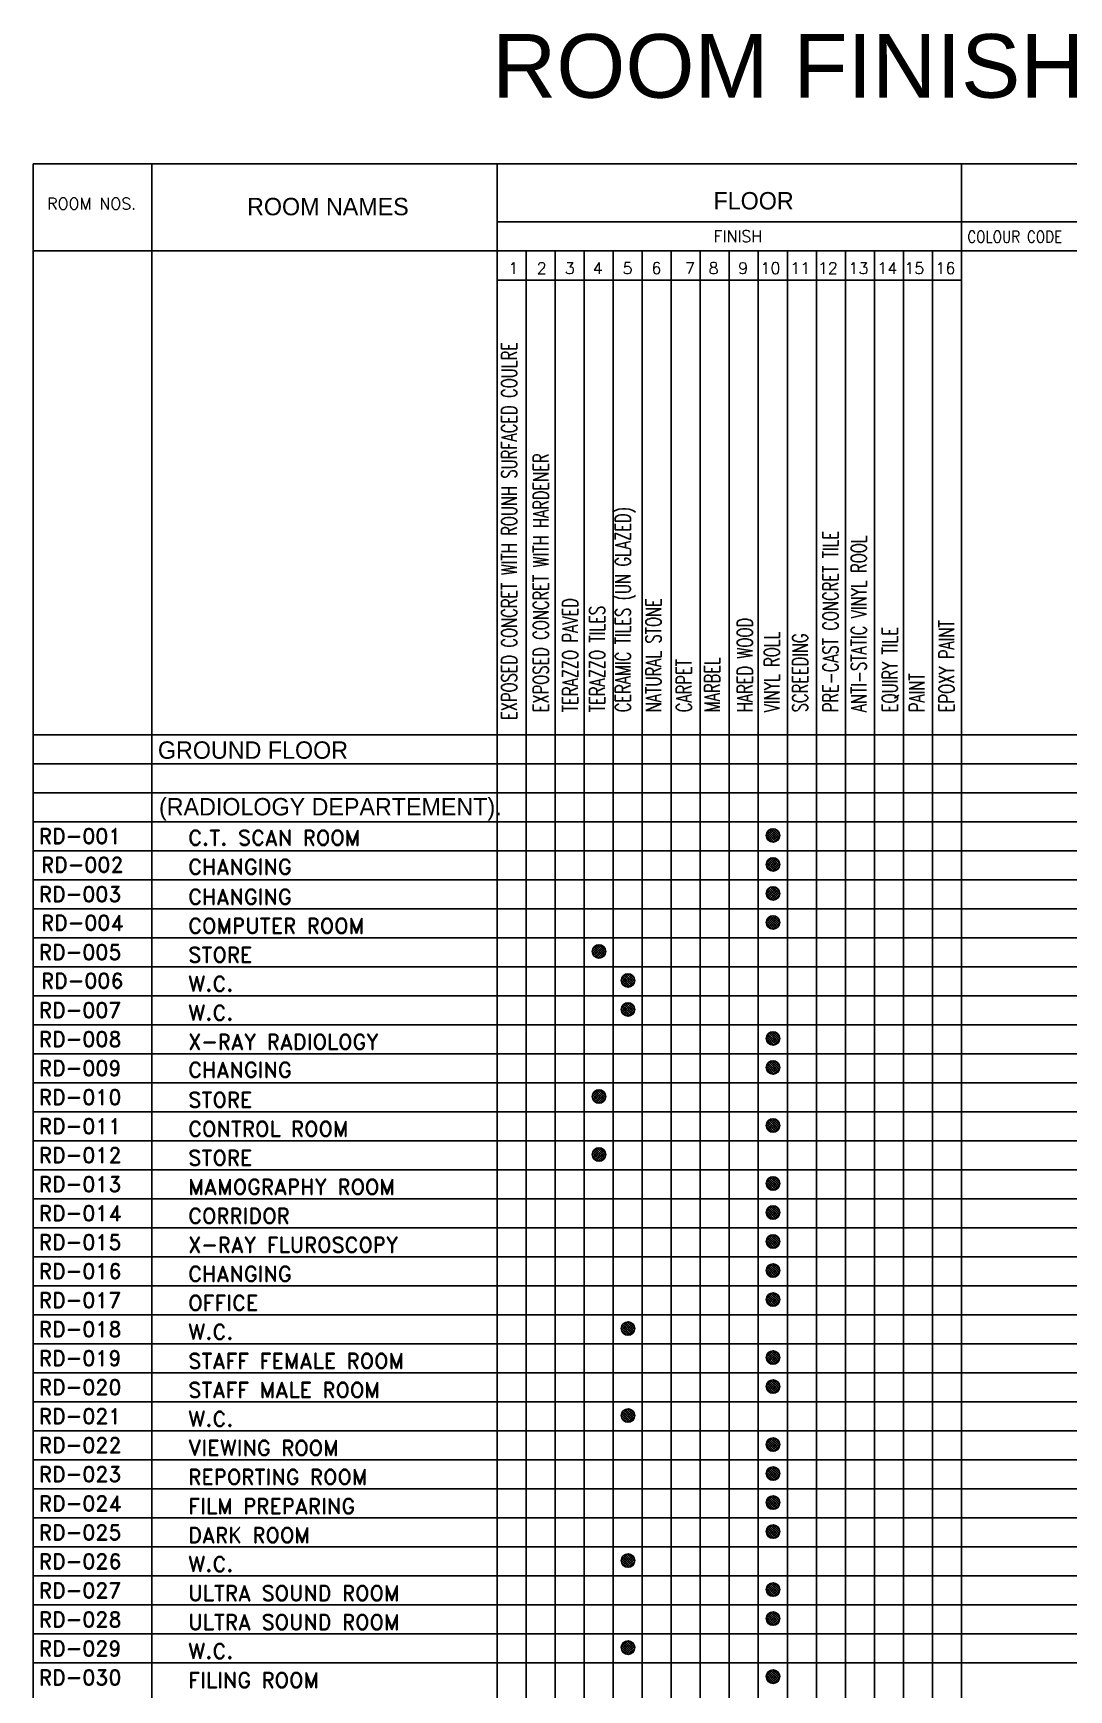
# Model space of a CAD drawing. Extents: x 290399 to 378179, y -92748 to -27662.
# Drawn here: x 290399 to 310751, y -60217 to -27662 of the extents above; entities that cross this region are included whole.
import ezdxf

# ---------------------------------------------------------------- set-up
doc = ezdxf.new("R2010")
doc.units = 0
doc.layers.get('0').update_dxf_attribs({"color": 4, "linetype": 'CONTINUOUS'})
doc.layers.add('TEXT', color=2, linetype='CONTINUOUS')
doc.styles.add('EBORD2', font='romand.shx')
doc.styles.add('STYLE1', font='')
doc.styles.add('STYLE2', font='swissek.ttf')
doc.styles.get('STYLE1').set_extended_font_data('Andalus')

msp = doc.modelspace()

# ---------------------------------------------------------------- linework, layer by layer
at = {"color": 2}
for p, q in [((290399, -30233), (290399, -92748)), ((290399, -30233), (378179, -30233)), ((292734, -30233), (292734, -92748)), ((299519, -30233), (299519, -41448)), ((308639, -30233), (308639, -41448)), ((299519, -31373), (378179, -31373)), ((290399, -31943), (378179, -31943)), ((299519, -31943), (299519, -92748)), ((308639, -31943), (308639, -92748)), ((299519, -32513), (308639, -32513)), ((304806, -43422), (304933, -43295)), ((305070, -43434), (304932, -43295)), ((304918, -43558), (304807, -43447)), ((304963, -43557), (304808, -43402)), ((304811, -43463), (304974, -43300)), ((304998, -43546), (304820, -43368)), ((304825, -43496), (305006, -43314)), ((304828, -43354), (304865, -43317)), ((305025, -43527), (304838, -43340)), ((304845, -43521), (305032, -43334)), ((305047, -43503), (304863, -43319)), ((304871, -43541), (305052, -43360)), ((305063, -43472), (304893, -43303)), ((304903, -43555), (305066, -43393)), ((304945, -43560), (305070, -43434)), ((305061, -43379), (304987, -43304)), ((305017, -43534), (305045, -43506)), ((304808, -43973), (304914, -43867)), ((304808, -44019), (304960, -43867)), ((304819, -44054), (304995, -43878)), ((305009, -44109), (304826, -43927)), ((304837, -44082), (305023, -43896)), ((305034, -44089), (304847, -43902)), ((304861, -44105), (305045, -43920)), ((305054, -44062), (304873, -43882)), ((305067, -44029), (304906, -43869)), ((305070, -43987), (304949, -43866)), ((304937, -44130), (304806, -43999)), ((304977, -44124), (304812, -43959)), ((304874, -44113), (304822, -44061)), ((304890, -44121), (305062, -43950)), ((304928, -44129), (305070, -43987)), ((304981, -44123), (305063, -44040)), ((304806, -44574), (304945, -44435)), ((304953, -44699), (304807, -44552)), ((304814, -44612), (304983, -44443)), ((304815, -44519), (304889, -44444)), ((304990, -44689), (304816, -44516)), ((304829, -44643), (305013, -44459)), ((305019, -44672), (304833, -44487)), ((304851, -44667), (305038, -44480)), ((305042, -44650), (304856, -44464)), ((304879, -44686), (305056, -44508)), ((305059, -44621), (304885, -44446)), ((304913, -44697), (305068, -44542)), ((305069, -44585), (304921, -44436)), ((304958, -44698), (305069, -44587)), ((305067, -44536), (304969, -44439)), ((304903, -44695), (304810, -44602)), ((304806, -45126), (304927, -45006)), ((304924, -45269), (304806, -45151)), ((304968, -45266), (304809, -45108)), ((304810, -45169), (304970, -45009)), ((305001, -45254), (304822, -45074)), ((304823, -45202), (305003, -45022)), ((305028, -45235), (304841, -45047)), ((304842, -45229), (305029, -45042)), ((305049, -45210), (304866, -45026)), ((304868, -45249), (305050, -45067)), ((305064, -45178), (304897, -45012)), ((304899, -45264), (305065, -45098)), ((305070, -45139), (304937, -45005)), ((304939, -45270), (305070, -45139)), ((305057, -45079), (304996, -45019)), ((305002, -45254), (305054, -45201)), ((301386, -45720), (301531, -45576)), ((301650, -45699), (301527, -45575)), ((301515, -45840), (301386, -45711)), ((301391, -45669), (301480, -45581)), ((301555, -45834), (301391, -45670)), ((301395, -45757), (301568, -45585)), ((301587, -45820), (301405, -45638)), ((301449, -45820), (301405, -45776)), ((301412, -45787), (301597, -45601)), ((301613, -45800), (301426, -45613)), ((301435, -45810), (301621, -45624)), ((301633, -45774), (301452, -45593)), ((301463, -45828), (301638, -45652)), ((301646, -45741), (301485, -45579)), ((301499, -45838), (301649, -45688)), ((301546, -45837), (301647, -45736)), ((301618, -45621), (301605, -45607)), ((301956, -46273), (302084, -46145)), ((301961, -46314), (302125, -46150)), ((302139, -46400), (301966, -46227)), ((301975, -46346), (302157, -46164)), ((301977, -46206), (302016, -46166)), ((302168, -46383), (301983, -46198)), ((301995, -46372), (302182, -46185)), ((302191, -46360), (302005, -46174)), ((302021, -46392), (302202, -46211)), ((302209, -46332), (302034, -46157)), ((302219, -46296), (302070, -46146)), ((302217, -46248), (302118, -46148)), ((302102, -46409), (301956, -46264)), ((302051, -46405), (301961, -46314)), ((302054, -46405), (302216, -46243)), ((302096, -46410), (302220, -46285)), ((302169, -46382), (302193, -46358)), ((301956, -46843), (302084, -46715)), ((302102, -46979), (301956, -46834)), ((301961, -46884), (302125, -46720)), ((302139, -46970), (301966, -46797)), ((301975, -46916), (302157, -46734)), ((301977, -46776), (302016, -46736)), ((302168, -46953), (301983, -46768)), ((301995, -46942), (302182, -46755)), ((302191, -46930), (302005, -46744)), ((302021, -46962), (302202, -46781)), ((302209, -46902), (302034, -46727)), ((302054, -46975), (302216, -46813)), ((302219, -46866), (302070, -46716)), ((302096, -46980), (302220, -46855)), ((302217, -46818), (302118, -46718)), ((302051, -46975), (301961, -46884)), ((302169, -46952), (302193, -46928)), ((304806, -47412), (304933, -47285)), ((304918, -47548), (304807, -47437)), ((304963, -47547), (304808, -47392)), ((304811, -47453), (304974, -47290)), ((304998, -47536), (304820, -47358)), ((304825, -47486), (305006, -47304)), ((304828, -47344), (304865, -47307)), ((305025, -47517), (304838, -47330)), ((304845, -47511), (305032, -47324)), ((305047, -47493), (304863, -47309)), ((304871, -47531), (305052, -47350)), ((305063, -47462), (304893, -47293)), ((304903, -47545), (305066, -47383)), ((305070, -47424), (304932, -47285)), ((304945, -47550), (305070, -47424)), ((305061, -47369), (304987, -47294)), ((305017, -47524), (305045, -47496)), ((304806, -47982), (304933, -47855)), ((305070, -47994), (304932, -47855)), ((304918, -48118), (304807, -48007)), ((304963, -48117), (304808, -47962)), ((304811, -48023), (304974, -47860)), ((304998, -48106), (304820, -47928)), ((304825, -48056), (305006, -47874)), ((304828, -47914), (304865, -47877)), ((305025, -48087), (304838, -47900)), ((304845, -48081), (305032, -47894)), ((305047, -48063), (304863, -47879)), ((304871, -48101), (305052, -47920)), ((305063, -48032), (304893, -47863)), ((304903, -48115), (305066, -47953)), ((304945, -48120), (305070, -47994)), ((305061, -47939), (304987, -47864)), ((305017, -48094), (305045, -48066)), ((301386, -48570), (301531, -48426)), ((301391, -48519), (301480, -48431)), ((301395, -48607), (301568, -48435)), ((301587, -48670), (301405, -48488)), ((301412, -48637), (301597, -48451)), ((301613, -48650), (301426, -48463)), ((301435, -48660), (301621, -48474)), ((301633, -48624), (301452, -48443)), ((301463, -48678), (301638, -48502)), ((301646, -48591), (301485, -48429)), ((301650, -48549), (301527, -48425)), ((301618, -48471), (301605, -48457)), ((301515, -48690), (301386, -48561)), ((301555, -48684), (301391, -48520)), ((301449, -48670), (301405, -48626)), ((301499, -48688), (301649, -48538)), ((301546, -48687), (301647, -48586)), ((304806, -49122), (304933, -48995)), ((304918, -49258), (304807, -49147)), ((304963, -49257), (304808, -49102)), ((304811, -49163), (304974, -49000)), ((304998, -49246), (304820, -49068)), ((304825, -49196), (305006, -49014)), ((304828, -49054), (304865, -49017)), ((305025, -49227), (304838, -49040)), ((304845, -49221), (305032, -49034)), ((305047, -49203), (304863, -49019)), ((304871, -49241), (305052, -49060)), ((305063, -49172), (304893, -49003)), ((304903, -49255), (305066, -49093)), ((305070, -49134), (304932, -48995)), ((304945, -49260), (305070, -49134)), ((305061, -49079), (304987, -49004)), ((305017, -49234), (305045, -49206)), ((301386, -49710), (301531, -49566)), ((301515, -49830), (301386, -49701)), ((301391, -49659), (301480, -49571)), ((301555, -49824), (301391, -49660)), ((301395, -49747), (301568, -49575)), ((301587, -49810), (301405, -49628)), ((301449, -49810), (301405, -49766)), ((301412, -49777), (301597, -49591)), ((301613, -49790), (301426, -49603)), ((301435, -49800), (301621, -49614)), ((301633, -49764), (301452, -49583)), ((301463, -49818), (301638, -49642)), ((301646, -49731), (301485, -49569)), ((301499, -49828), (301649, -49678)), ((301650, -49689), (301527, -49565)), ((301546, -49827), (301647, -49726)), ((301618, -49611), (301605, -49597)), ((304806, -50262), (304933, -50135)), ((304918, -50398), (304807, -50287)), ((304963, -50397), (304808, -50242)), ((304811, -50303), (304974, -50140)), ((304998, -50386), (304820, -50208)), ((304825, -50336), (305006, -50154)), ((304828, -50194), (304865, -50157)), ((305025, -50367), (304838, -50180)), ((304845, -50361), (305032, -50174)), ((305047, -50343), (304863, -50159)), ((304871, -50381), (305052, -50200)), ((305063, -50312), (304893, -50143)), ((304903, -50395), (305066, -50233)), ((305070, -50274), (304932, -50135)), ((304945, -50400), (305070, -50274)), ((305061, -50219), (304987, -50144)), ((305017, -50374), (305045, -50346)), ((304806, -50832), (304933, -50705)), ((304811, -50873), (304974, -50710)), ((304998, -50956), (304820, -50778)), ((304825, -50906), (305006, -50724)), ((304828, -50764), (304865, -50727)), ((305025, -50937), (304838, -50750)), ((304845, -50931), (305032, -50744)), ((305047, -50913), (304863, -50729)), ((304871, -50951), (305052, -50770)), ((305063, -50882), (304893, -50713)), ((305070, -50844), (304932, -50705)), ((305061, -50789), (304987, -50714)), ((304918, -50968), (304807, -50857)), ((304963, -50967), (304808, -50812)), ((304903, -50965), (305066, -50803)), ((304945, -50970), (305070, -50844)), ((305017, -50944), (305045, -50916)), ((304806, -51402), (304933, -51275)), ((304918, -51538), (304807, -51427)), ((304963, -51537), (304808, -51382)), ((304811, -51443), (304974, -51280)), ((304998, -51526), (304820, -51348)), ((304825, -51476), (305006, -51294)), ((304828, -51334), (304865, -51297)), ((305025, -51507), (304838, -51320)), ((304845, -51501), (305032, -51314)), ((305047, -51483), (304863, -51299)), ((304871, -51521), (305052, -51340)), ((305063, -51452), (304893, -51283)), ((304903, -51535), (305066, -51373)), ((305070, -51414), (304932, -51275)), ((304945, -51540), (305070, -51414)), ((305061, -51359), (304987, -51284)), ((305017, -51514), (305045, -51486)), ((304806, -51972), (304933, -51845)), ((304918, -52108), (304807, -51997)), ((304963, -52107), (304808, -51952)), ((304811, -52013), (304974, -51850)), ((304998, -52096), (304820, -51918)), ((304825, -52046), (305006, -51864)), ((304828, -51904), (304865, -51867)), ((305025, -52077), (304838, -51890)), ((304845, -52071), (305032, -51884)), ((305047, -52053), (304863, -51869)), ((304871, -52091), (305052, -51910)), ((305063, -52022), (304893, -51853)), ((304903, -52105), (305066, -51943)), ((305070, -51984), (304932, -51845)), ((304945, -52110), (305070, -51984)), ((305061, -51929), (304987, -51854)), ((305017, -52084), (305045, -52056)), ((304806, -52542), (304933, -52415)), ((304918, -52678), (304807, -52567)), ((304963, -52677), (304808, -52522)), ((304811, -52583), (304974, -52420)), ((304998, -52666), (304820, -52488)), ((304825, -52616), (305006, -52434)), ((304828, -52474), (304865, -52437)), ((305025, -52647), (304838, -52460)), ((304845, -52641), (305032, -52454)), ((305047, -52623), (304863, -52439)), ((304871, -52661), (305052, -52480)), ((305063, -52592), (304893, -52423)), ((304903, -52675), (305066, -52513)), ((305070, -52554), (304932, -52415)), ((304945, -52680), (305070, -52554)), ((305061, -52499), (304987, -52424)), ((305017, -52654), (305045, -52626)), ((301956, -53113), (302084, -52985)), ((301961, -53154), (302125, -52990)), ((301975, -53186), (302157, -53004)), ((301977, -53046), (302016, -53006)), ((302168, -53223), (301983, -53038)), ((301995, -53212), (302182, -53025)), ((302191, -53200), (302005, -53014)), ((302021, -53232), (302202, -53051)), ((302209, -53172), (302034, -52997)), ((302219, -53136), (302070, -52986)), ((302217, -53088), (302118, -52988)), ((302102, -53249), (301956, -53104)), ((302051, -53245), (301961, -53154)), ((302139, -53240), (301966, -53067)), ((302054, -53245), (302216, -53083)), ((302096, -53250), (302220, -53125)), ((302169, -53222), (302193, -53198)), ((304806, -53682), (304933, -53555)), ((304918, -53818), (304807, -53707)), ((304963, -53817), (304808, -53662)), ((304811, -53723), (304974, -53560)), ((304998, -53806), (304820, -53628)), ((304825, -53756), (305006, -53574)), ((304828, -53614), (304865, -53577)), ((305025, -53787), (304838, -53600)), ((304845, -53781), (305032, -53594)), ((305047, -53763), (304863, -53579)), ((304871, -53801), (305052, -53620)), ((305063, -53732), (304893, -53563)), ((304903, -53815), (305066, -53653)), ((305070, -53694), (304932, -53555)), ((304945, -53820), (305070, -53694)), ((305061, -53639), (304987, -53564)), ((305017, -53794), (305045, -53766)), ((304806, -54252), (304933, -54125)), ((304918, -54388), (304807, -54277)), ((304963, -54387), (304808, -54232)), ((304811, -54293), (304974, -54130)), ((304998, -54376), (304820, -54198)), ((304825, -54326), (305006, -54144)), ((304828, -54184), (304865, -54147)), ((305025, -54357), (304838, -54170)), ((304845, -54351), (305032, -54164)), ((305047, -54333), (304863, -54149)), ((304871, -54371), (305052, -54190)), ((305063, -54302), (304893, -54133)), ((304903, -54385), (305066, -54223)), ((305070, -54264), (304932, -54125)), ((304945, -54390), (305070, -54264)), ((305061, -54209), (304987, -54134)), ((305017, -54364), (305045, -54336)), ((301956, -54823), (302084, -54695)), ((302102, -54959), (301956, -54814)), ((301961, -54864), (302125, -54700)), ((302051, -54955), (301961, -54864)), ((302139, -54950), (301966, -54777)), ((301975, -54896), (302157, -54714)), ((301977, -54756), (302016, -54716)), ((302168, -54933), (301983, -54748)), ((301995, -54922), (302182, -54735)), ((302191, -54910), (302005, -54724)), ((302021, -54942), (302202, -54761)), ((302209, -54882), (302034, -54707)), ((302054, -54955), (302216, -54793)), ((302219, -54846), (302070, -54696)), ((302096, -54960), (302220, -54835)), ((302217, -54798), (302118, -54698)), ((302169, -54932), (302193, -54908)), ((304806, -55392), (304933, -55265)), ((304811, -55433), (304974, -55270)), ((304998, -55516), (304820, -55338)), ((304825, -55466), (305006, -55284)), ((304828, -55324), (304865, -55287)), ((305025, -55497), (304838, -55310)), ((304845, -55491), (305032, -55304)), ((305047, -55473), (304863, -55289)), ((304871, -55511), (305052, -55330)), ((305063, -55442), (304893, -55273)), ((305070, -55404), (304932, -55265)), ((305061, -55349), (304987, -55274)), ((304918, -55528), (304807, -55417)), ((304963, -55527), (304808, -55372)), ((304903, -55525), (305066, -55363)), ((304945, -55530), (305070, -55404)), ((305017, -55504), (305045, -55476)), ((304806, -55962), (304933, -55835)), ((304918, -56098), (304807, -55987)), ((304963, -56097), (304808, -55942)), ((304811, -56003), (304974, -55840)), ((304998, -56086), (304820, -55908)), ((304825, -56036), (305006, -55854)), ((304828, -55894), (304865, -55857)), ((305025, -56067), (304838, -55880)), ((304845, -56061), (305032, -55874)), ((305047, -56043), (304863, -55859)), ((304871, -56081), (305052, -55900)), ((305063, -56012), (304893, -55843)), ((304903, -56095), (305066, -55933)), ((305070, -55974), (304932, -55835)), ((304945, -56100), (305070, -55974)), ((305061, -55919), (304987, -55844)), ((305017, -56074), (305045, -56046)), ((304806, -56532), (304933, -56405)), ((304918, -56668), (304807, -56557)), ((304963, -56667), (304808, -56512)), ((304811, -56573), (304974, -56410)), ((304998, -56656), (304820, -56478)), ((304825, -56606), (305006, -56424)), ((304828, -56464), (304865, -56427)), ((305025, -56637), (304838, -56450)), ((304845, -56631), (305032, -56444)), ((305047, -56613), (304863, -56429)), ((304871, -56651), (305052, -56470)), ((305063, -56582), (304893, -56413)), ((304903, -56665), (305066, -56503)), ((305070, -56544), (304932, -56405)), ((304945, -56670), (305070, -56544)), ((305061, -56489), (304987, -56414)), ((305017, -56644), (305045, -56616)), ((304806, -57102), (304933, -56975)), ((304918, -57238), (304807, -57127)), ((304963, -57237), (304808, -57082)), ((304811, -57143), (304974, -56980)), ((304998, -57226), (304820, -57048)), ((304825, -57176), (305006, -56994)), ((304828, -57034), (304865, -56997)), ((305025, -57207), (304838, -57020)), ((304845, -57201), (305032, -57014)), ((305047, -57183), (304863, -56999)), ((304871, -57221), (305052, -57040)), ((305063, -57152), (304893, -56983)), ((304903, -57235), (305066, -57073)), ((305070, -57114), (304932, -56975)), ((304945, -57240), (305070, -57114)), ((305061, -57059), (304987, -56984)), ((305017, -57214), (305045, -57186)), ((301956, -57673), (302084, -57545)), ((301961, -57714), (302125, -57550)), ((301975, -57746), (302157, -57564)), ((301977, -57606), (302016, -57566)), ((302168, -57783), (301983, -57598)), ((301995, -57772), (302182, -57585)), ((302191, -57760), (302005, -57574)), ((302021, -57792), (302202, -57611)), ((302209, -57732), (302034, -57557)), ((302219, -57696), (302070, -57546)), ((302217, -57648), (302118, -57548)), ((302102, -57809), (301956, -57664)), ((302051, -57805), (301961, -57714)), ((302139, -57800), (301966, -57627)), ((302054, -57805), (302216, -57643)), ((302096, -57810), (302220, -57685)), ((302169, -57782), (302193, -57758)), ((304806, -58242), (304933, -58115)), ((304918, -58378), (304807, -58267)), ((304963, -58377), (304808, -58222)), ((304811, -58283), (304974, -58120)), ((304998, -58366), (304820, -58188)), ((304825, -58316), (305006, -58134)), ((304828, -58174), (304865, -58137)), ((305025, -58347), (304838, -58160)), ((304845, -58341), (305032, -58154)), ((305047, -58323), (304863, -58139)), ((304871, -58361), (305052, -58180)), ((305063, -58292), (304893, -58123)), ((304903, -58375), (305066, -58213)), ((305070, -58254), (304932, -58115)), ((304945, -58380), (305070, -58254)), ((305061, -58199), (304987, -58124)), ((305017, -58354), (305045, -58326)), ((304806, -58812), (304933, -58685)), ((304918, -58948), (304807, -58837)), ((304963, -58947), (304808, -58792)), ((304811, -58853), (304974, -58690)), ((304998, -58936), (304820, -58758)), ((304825, -58886), (305006, -58704)), ((304828, -58744), (304865, -58707)), ((305025, -58917), (304838, -58730)), ((304845, -58911), (305032, -58724)), ((305047, -58893), (304863, -58709)), ((304871, -58931), (305052, -58750)), ((305063, -58862), (304893, -58693)), ((304903, -58945), (305066, -58783)), ((305070, -58824), (304932, -58685)), ((304945, -58950), (305070, -58824)), ((305061, -58769), (304987, -58694)), ((305017, -58924), (305045, -58896)), ((301956, -59383), (302084, -59255)), ((302102, -59519), (301956, -59374)), ((301961, -59424), (302125, -59260)), ((302051, -59515), (301961, -59424)), ((302139, -59510), (301966, -59337)), ((301975, -59456), (302157, -59274)), ((301977, -59316), (302016, -59276)), ((302168, -59493), (301983, -59308)), ((301995, -59482), (302182, -59295)), ((302191, -59470), (302005, -59284)), ((302021, -59502), (302202, -59321)), ((302209, -59442), (302034, -59267)), ((302054, -59515), (302216, -59353)), ((302219, -59406), (302070, -59256)), ((302096, -59520), (302220, -59395)), ((302217, -59358), (302118, -59258)), ((302169, -59492), (302193, -59468)), ((304806, -59952), (304933, -59825)), ((304811, -59993), (304974, -59830)), ((304998, -60076), (304820, -59898)), ((304825, -60026), (305006, -59844)), ((304828, -59884), (304865, -59847)), ((305025, -60057), (304838, -59870)), ((304845, -60051), (305032, -59864)), ((305047, -60033), (304863, -59849)), ((304871, -60071), (305052, -59890)), ((305063, -60002), (304893, -59833)), ((305070, -59964), (304932, -59825)), ((305061, -59909), (304987, -59834)), ((304918, -60088), (304807, -59977)), ((304963, -60087), (304808, -59932)), ((304903, -60085), (305066, -59923)), ((304945, -60090), (305070, -59964)), ((305017, -60064), (305045, -60036))]:
    msp.add_line(p, q, dxfattribs=at)
at = {"color": 5}
for p, q in [((300089, -31943), (300089, -92748)), ((300659, -31943), (300659, -92748)), ((301229, -31943), (301229, -92748)), ((301799, -31943), (301799, -92748)), ((302369, -31943), (302369, -92748)), ((302939, -31943), (302939, -92748)), ((303509, -31943), (303509, -92748)), ((304079, -31943), (304079, -92748)), ((304649, -31943), (304649, -92748)), ((305219, -31943), (305219, -92748)), ((305789, -31943), (305789, -92748)), ((306359, -31943), (306359, -92748)), ((306929, -31943), (306929, -92748)), ((307499, -31943), (307499, -92748)), ((308069, -31943), (308069, -92748)), ((290399, -41448), (378179, -41448)), ((290399, -42018), (378179, -42018)), ((290399, -42588), (378179, -42588)), ((290399, -43158), (378179, -43158)), ((290399, -43728), (378179, -43728)), ((290399, -44298), (378179, -44298)), ((290399, -44868), (378179, -44868)), ((290399, -45438), (378179, -45438)), ((290399, -46008), (378179, -46008)), ((290399, -46578), (378179, -46578)), ((290399, -47148), (378179, -47148)), ((290399, -47718), (378179, -47718)), ((290399, -48288), (378179, -48288)), ((290399, -48858), (378179, -48858)), ((290399, -49428), (378179, -49428)), ((290399, -49998), (378179, -49998)), ((290399, -50568), (378179, -50568)), ((290399, -51138), (378179, -51138)), ((290399, -51708), (378179, -51708)), ((290399, -52278), (378179, -52278)), ((290399, -52848), (378179, -52848)), ((290399, -53418), (378179, -53418)), ((290399, -53988), (378179, -53988)), ((290399, -54558), (378179, -54558)), ((290399, -55128), (378179, -55128)), ((290399, -55698), (378179, -55698)), ((290399, -56268), (378179, -56268)), ((290399, -56838), (378179, -56838)), ((290399, -57408), (378179, -57408)), ((290399, -57978), (378179, -57978)), ((290399, -57978), (378179, -57978)), ((290399, -58548), (378179, -58548)), ((290399, -59118), (378179, -59118)), ((290399, -59688), (378179, -59688))]:
    msp.add_line(p, q, dxfattribs=at)
at = {"color": 2}
for centre in [(304938, -43427), (304938, -43997), (304938, -44567), (304938, -45137), (301518, -45707), (302088, -46277), (302088, -46847), (304938, -47417), (304938, -47987), (301518, -48557), (304938, -49127), (301518, -49697), (304938, -50267), (304938, -50837), (304938, -51407), (304938, -51977), (304938, -52547), (302088, -53117), (304938, -53687), (304938, -54257), (302088, -54827), (304938, -55397), (304938, -55967), (304938, -56537), (304938, -57107), (302088, -57677), (304938, -58247), (304938, -58817), (302088, -59387), (304938, -59957)]:
    msp.add_circle(centre, 132, dxfattribs=at)

# ---------------------------------------------------------------- texts
at = {"color": 1, "style": 'STYLE2'}
msp.add_text('ROOM FINISH AND COLOUR SCHEDULE', height=1250, dxfattribs=at).set_placement((299418, -28931))
at = {"color": 2, "style": 'EBORD2'}
for s, height, p in [('ROOM NOS.', 228, (290674, -31127)), ('FINISH', 228, (303768, -31767)), ('1', 228, (299738, -32394)), ('2', 228, (300294, -32394)), ('3', 228, (300846, -32394)), ('4', 228, (301397, -32394)), ('5', 228, (301982, -32394)), ('6', 228, (302548, -32394)), ('7', 228, (303211, -32394)), ('8', 228, (303673, -32394)), ('9', 228, (304253, -32394)), ('10', 228, (304692, -32394)), ('11', 228, (305278, -32394)), ('12', 228, (305819, -32394)), ('13', 228, (306421, -32394)), ('14', 228, (306987, -32394)), ('15', 228, (307519, -32394)), ('16', 228, (308130, -32394)), ('RD-001', 300, (290515, -43590)), ('C.T. SCAN ROOM', 300, (293448, -43623)), ('RD-002', 300, (290555, -44153)), ('CHANGING', 300, (293448, -44193)), ('RD-003', 300, (290515, -44730)), ('CHANGING', 300, (293448, -44783)), ('RD-004', 300, (290555, -45293)), ('COMPUTER ROOM', 300, (293448, -45353)), ('RD-005', 300, (290515, -45870)), ('STORE', 300, (293448, -45923)), ('RD-006', 300, (290555, -46433)), ('W.C.', 300, (293448, -46493)), ('RD-007', 300, (290515, -47010)), ('W.C.', 300, (293448, -47063)), ('RD-008', 300, (290515, -47580)), ('X-RAY RADIOLOGY', 300, (293448, -47633)), ('RD-009', 300, (290515, -48150)), ('CHANGING', 300, (293448, -48183)), ('RD-010', 300, (290515, -48720)), ('STORE', 300, (293448, -48773)), ('RD-011', 300, (290515, -49290)), ('CONTROL ROOM', 300, (293448, -49343)), ('RD-012', 300, (290515, -49860)), ('STORE', 300, (293448, -49913)), ('RD-013', 300, (290515, -50430)), ('MAMOGRAPHY ROOM', 300, (293448, -50483)), ('RD-014', 300, (290515, -51000)), ('CORRIDOR', 300, (293448, -51053)), ('RD-015', 300, (290515, -51570)), ('X-RAY FLUROSCOPY', 300, (293448, -51623)), ('RD-016', 300, (290515, -52140)), ('CHANGING', 300, (293448, -52193)), ('RD-017', 300, (290515, -52710)), ('OFFICE', 300, (293448, -52763)), ('RD-018', 300, (290515, -53280)), ('W.C.', 300, (293448, -53333)), ('RD-019', 300, (290515, -53850)), ('STAFF FEMALE ROOM', 300, (293448, -53903)), ('RD-020', 300, (290515, -54420)), ('STAFF MALE ROOM', 300, (293448, -54473)), ('RD-021', 300, (290515, -54990)), ('W.C.', 300, (293448, -55043)), ('RD-022', 300, (290515, -55560)), ('VIEWING ROOM', 300, (293448, -55613)), ('RD-023', 300, (290515, -56130)), ('REPORTING ROOM', 300, (293448, -56183)), ('RD-024', 300, (290515, -56703)), ('FILM PREPARING', 300, (293448, -56756)), ('RD-025', 300, (290515, -57273)), ('DARK ROOM', 300, (293448, -57326)), ('RD-026', 300, (290515, -57843)), ('W.C.', 300, (293448, -57896)), ('RD-027', 300, (290515, -58413)), ('ULTRA SOUND ROOM', 300, (293448, -58466)), ('RD-028', 300, (290515, -58983)), ('ULTRA SOUND ROOM', 300, (293448, -59036)), ('RD-029', 300, (290515, -59553)), ('W.C.', 300, (293448, -59606)), ('RD-030', 300, (290515, -60123)), ('FILING ROOM', 300, (293448, -60176))]:
    msp.add_text(s, height=height, dxfattribs=at).set_placement(p)
at = {"color": 2, "style": 'EBORD2', "width": 0.85}
msp.add_text('COLOUR CODE', height=228, dxfattribs=at).set_placement((308756, -31778))
at = {"color": 2, "style": 'EBORD2', "width": 0.7}
for s, p in [('EXPOSED CONCRET WITH ROUNH SURFACED COULRE', (299903, -41158)), ('EXPOSED CONCRET WITH HARDENER', (300525, -41006)), ('CERAMIC TILES (UN GLAZED)', (302138, -41006)), ('PRE-CAST CONCRET TILE', (306218, -41006)), ('ANTI-STATIC VINYL ROOL', (306772, -41006)), ('TERAZZO PAVED', (301101, -41006)), ('TERAZZO TILES', (301631, -41006)), ('NATURAL STONE', (302738, -41006)), ('HARED WOOD', (304535, -41006)), ('EQUIRY TILE', (307382, -41006)), ('EPOXY PAINT', (308499, -41006)), ('VINYL ROLL', (305065, -41006)), ('SCREEDING', (305619, -41006)), ('CARPET', (303337, -41006)), ('MARBEL', (303890, -41006)), ('PAINT', (307914, -41006))]:
    msp.add_text(s, height=300, rotation=90, dxfattribs=at).set_placement(p)
at = {"layer": 'TEXT', "style": 'STYLE1'}
for s, p in [('ROOM NAMES', (294603, -31241)), ('FLOOR', (303768, -31127)), ('GROUND FLOOR', (292851, -41921)), ('(RADIOLOGY DEPARTEMENT).', (292872, -43034))]:
    msp.add_text(s, height=342, dxfattribs=at).set_placement(p)

doc.saveas('drawing.dxf')
